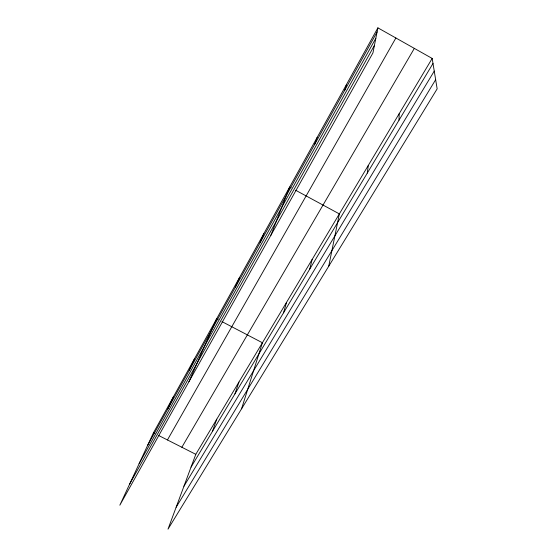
<?xml version="1.0" encoding="UTF-8"?>
<svg xmlns="http://www.w3.org/2000/svg" width="557" height="557" viewBox="0 0 557 557"><rect width="100%" height="100%" fill="white"/><g stroke="black" fill="none" stroke-linecap="round" stroke-linejoin="round"><path stroke-width="0.84" d="M399.014 120.166L399.174 113.705M367.272 173.116L368.302 165.415M377.89 27.85L372.953 52.88L119.846 505.185L153.433 432.845L377.89 27.85L432.176 58.436L437.154 88.855L168.005 529.15L195.792 454.324L432.176 58.436M328.727 266.239L339.352 213.895L295.656 190.264M309.706 269.149L312.15 259.451M283.527 312.832L286.549 302.326M344.811 90.109L346.517 84.462M241.564 408.817L262.41 342.757L221.93 321.598M234.936 393.89L238.932 382.067M212.363 431.557L216.764 419.198M314.698 144.36L317.177 137.405M270.869 235.305L289.675 187.027L291.165 187.834M260.105 242.706L263.844 233.634M235.284 287.412L239.538 277.483M188.92 381.74L216.624 318.827L218.135 319.621M189.255 370.335L194.351 359.014M167.873 408.852L173.318 396.96M147.682 445.231L377.075 31.986M139.118 463.682L375.836 38.259M129.67 484.019L374.443 45.333M167.448 439.953L395.881 37.98M181.854 447.257L414.338 48.382M191.03 467.142L433.005 63.463M183.942 486.226L434.251 71.094M176.13 507.26L435.658 79.686M153.433 432.845L154.902 433.597M158.592 435.463L195.792 454.324"/></g></svg>
